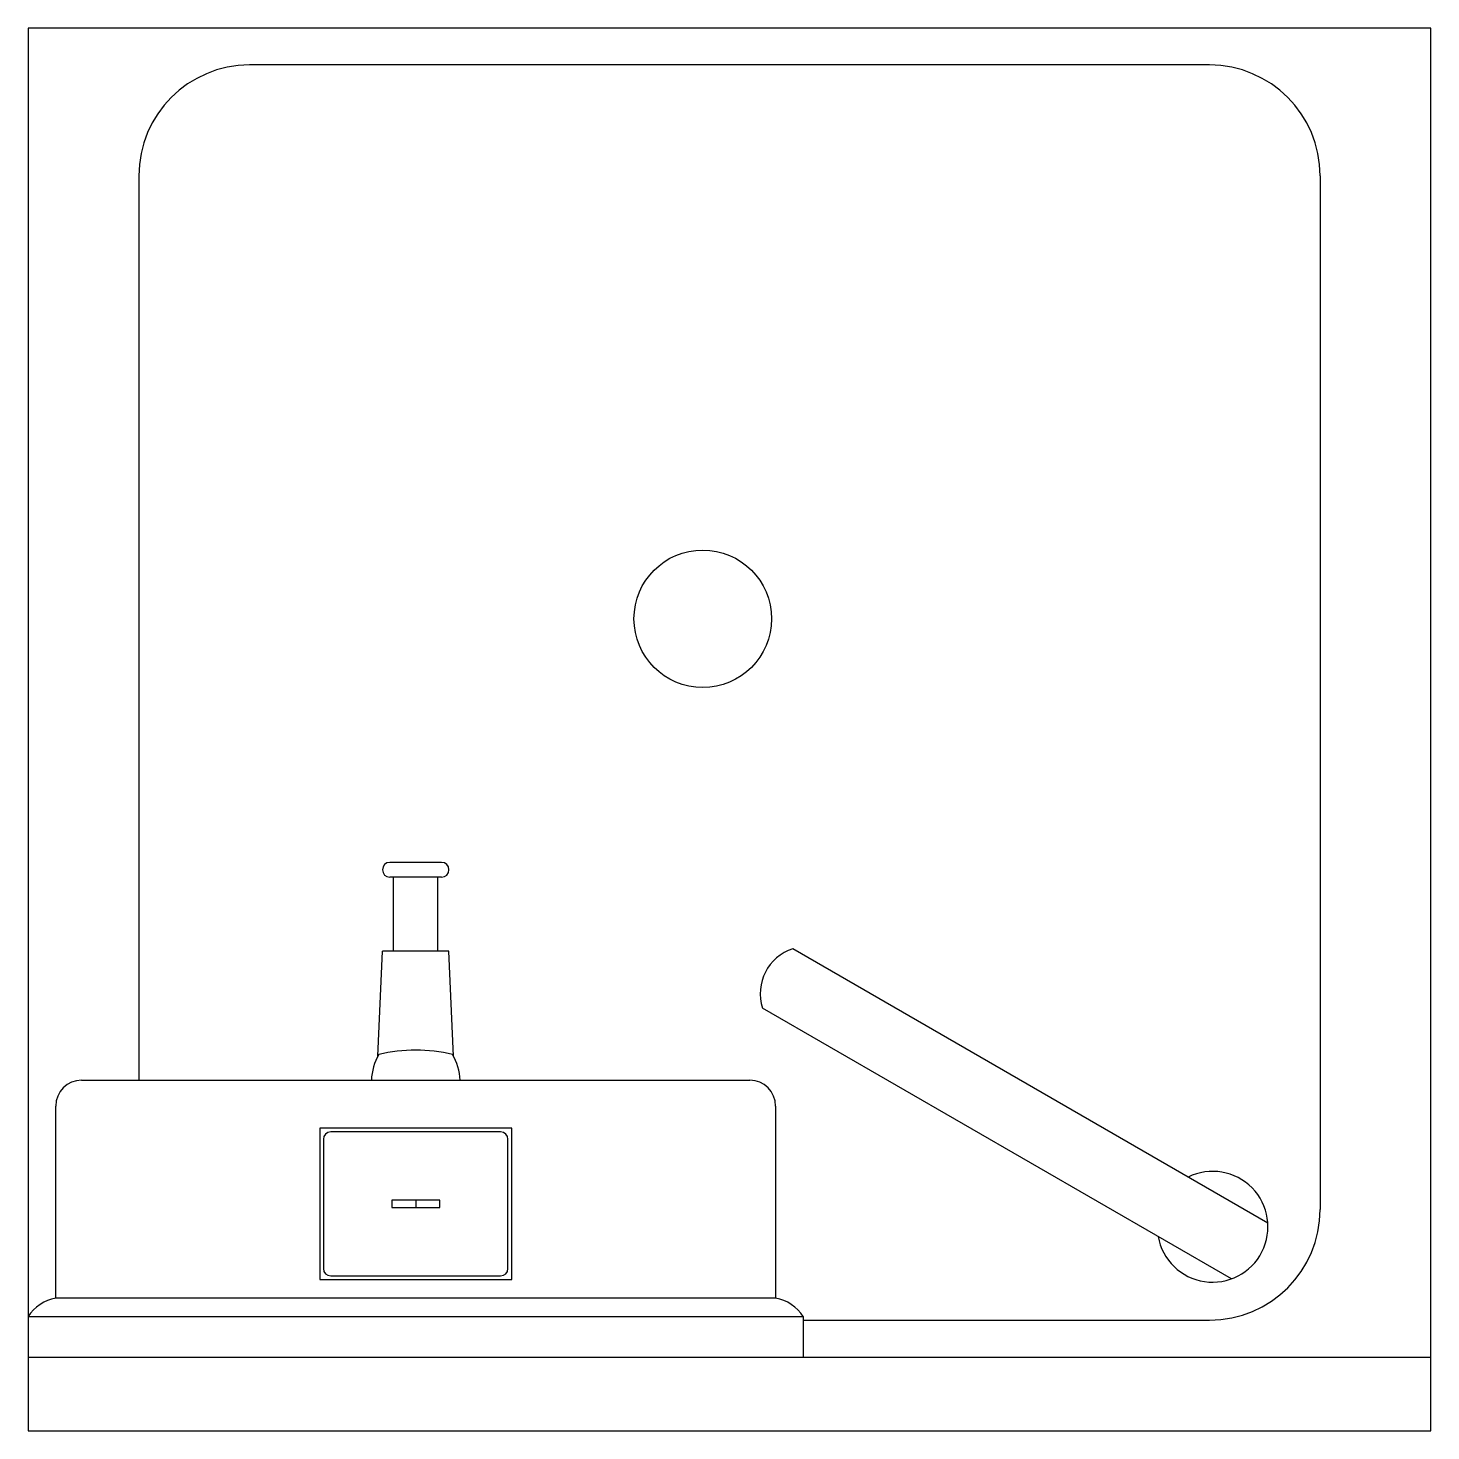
# Model space of a CAD drawing. Extents: x 51 to 431, y 25 to 405.
import ezdxf

# ---------------------------------------------------------------- set-up
doc = ezdxf.new("R2010")
doc.units = 0
doc.layers.add('KADRBM', color=7, linetype='CONTINUOUS')

msp = doc.modelspace()

# ---------------------------------------------------------------- linework, layer by layer
at = {"layer": 'KADRBM'}
for p, q in [((431.27, 404.65), (51.27, 404.65)), ((51.27, 404.65), (51.27, 24.65)), ((431.27, 24.65), (431.27, 404.65)), ((371.27, 394.65), (111.27, 394.65)), ((81.27, 364.65), (81.27, 119.65)), ((401.27, 364.65), (401.27, 84.65)), ((163.27, 178.65), (149.27, 178.65)), ((163.27, 174.65), (149.27, 174.65)), ((150.27, 154.65), (150.27, 174.65)), ((162.27, 154.65), (162.27, 174.65)), ((146.02, 126.19), (147.27, 154.65)), ((165.27, 154.65), (147.27, 154.65)), ((166.53, 126.19), (165.27, 154.65)), ((387.09, 80.97), (258.41, 155.26)), ((377.24, 65.85), (250.19, 139.21)), ((65.77, 119.65), (246.77, 119.65)), ((58.77, 60.65), (58.77, 112.65)), ((253.77, 112.65), (253.77, 60.65)), ((130.27, 106.65), (130.27, 65.65)), ((182.27, 106.65), (130.27, 106.65)), ((182.27, 65.65), (182.27, 106.65)), ((131.27, 103.65), (131.27, 68.65)), ((179.27, 105.65), (133.27, 105.65)), ((181.27, 68.65), (181.27, 103.65)), ((149.77, 87.15), (149.77, 85.15)), ((162.77, 87.15), (149.77, 87.15)), ((149.77, 85.15), (162.77, 85.15)), ((156.27, 87.15), (156.27, 85.15)), ((162.77, 85.15), (162.77, 87.15)), ((130.27, 65.65), (182.27, 65.65)), ((133.27, 66.65), (179.27, 66.65)), ((253.77, 60.65), (58.77, 60.65)), ((51.27, 55.65), (261.27, 55.65)), ((261.27, 55.65), (261.27, 44.65)), ((261.27, 54.65), (371.27, 54.65)), ((51.27, 44.65), (431.27, 44.65)), ((51.27, 24.65), (431.27, 24.65))]:
    msp.add_line(p, q, dxfattribs=at)
msp.add_circle((234.02, 244.65), 18.62, dxfattribs=at)
for centre, radius, start, end in [((111.27, 364.65), 30, 90, 180), ((371.27, 364.65), 30, 0, 90), ((149.27, 176.65), 2, 90, 270), ((163.27, 176.65), 2, 270, 90), ((262.41, 143.08), 12.82, 108.1453, 197.6016), ((159.4, 119.11), 15.14, 150.1399, 177.9693), ((156.27, 84.26), 43.55, 76.7267, 103.2733), ((153.15, 119.11), 15.14, 2.0307, 29.8601), ((65.77, 112.65), 7, 90, 180), ((246.77, 112.65), 7, 0, 90), ((133.27, 103.65), 2, 90, 180), ((179.27, 103.65), 2, 0, 90), ((372.13, 79.95), 15, 190.0538, 116.0964), ((371.27, 84.65), 30, 270, 0), ((133.27, 68.65), 2, 180, 270), ((179.27, 68.65), 2, 270, 0), ((61, 49.18), 11.68, 100.9973, 146.3829), ((251.54, 49.18), 11.68, 33.6171, 79.0027)]:
    msp.add_arc(centre, radius, start, end, dxfattribs=at)

doc.saveas('drawing.dxf')
